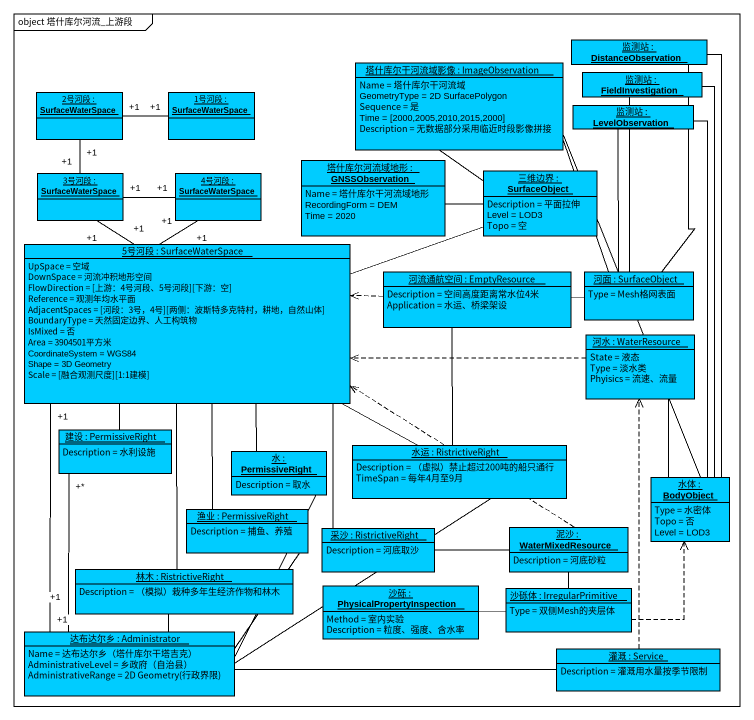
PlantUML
@startuml
mainframe object 塔什库尔河流_上游段
hide circle
hide empty members
object "塔什库尔干河流域影像 : ImageObservation" as 塔什库尔干河流域影像 #00CCFF {
  Name = 塔什库尔干河流域
  GeometryType = 2D SurfacePolygon
  Sequence = 是
  Time = [2000,2005,2010,2015,2000]
  Description = 无数据部分采用临近时段影像拼接
}
object "监测站 : DistanceObservation" as 监测站 #00CCFF
object "监测站 : FieldInvestigation" as 监测站_2 #00CCFF
object "2号河段 : SurfaceWaterSpace" as o2号河段 #00CCFF
object "1号河段 : SurfaceWaterSpace" as o1号河段 #00CCFF
object "监测站 : LevelObservation" as 监测站_3 #00CCFF
object "3号河段 : SurfaceWaterSpace" as o3号河段 #00CCFF
object "4号河段 : SurfaceWaterSpace" as o4号河段 #00CCFF
object "塔什库尔河流域地形 : GNSSObservation" as 塔什库尔河流域地形 #00CCFF {
  Name = 塔什库尔干河流域地形
  RecordingForm = DEM
  Time = 2020
}
object "三维边界 : SurfaceObject" as 三维边界 #00CCFF {
  Description = 平面拉伸
  Level = LOD3
  Topo = 空
}
object "5号河段 : SurfaceWaterSpace" as o5号河段 #00CCFF {
  UpSpace = 空域
  DownSpace = 河流冲积地形空间
  FlowDirection = [上游：4号河段、5号河段][下游：空]
  Reference = 观测年均水平面
  AdjacentSpaces = [河段：3号，4号][两侧：波斯特多克特村，耕地，自然山体]
  BoundaryType = 天然固定边界、人工构筑物
  IsMixed = 否
  Area = 3904501平方米
  CoordinateSystem = WGS84
  Shape = 3D Geometry
  Scale = [融合观测尺度][1:1建模]
}
object "河流通航空间 : EmptyResource" as 河流通航空间 #00CCFF {
  Description = 空间高度距离常水位4米
  Application = 水运、桥梁架设
}
object "河面 : SurfaceObject" as 河面 #00CCFF {
  Type = Mesh格网表面
}
object "河水 : WaterResource" as 河水 #00CCFF {
  State = 液态
  Type = 淡水类
  Phyisics = 流速、流量
}
object "建设 : PermissiveRight" as 建设 #00CCFF {
  Description = 水利设施
}
object "水 : PermissiveRight" as 水 #00CCFF {
  Description = 取水
}
object "水运 : RistrictiveRight" as 水运 #00CCFF {
  Description = （虚拟）禁止超过200吨的船只通行
  TimeSpan = 每年4月至9月
}
object "水体 : BodyObject" as 水体 #00CCFF {
  Type = 水密体
  Topo = 否
  Level = LOD3
}
object "渔业 : PermissiveRight" as 渔业 #00CCFF {
  Description = 捕鱼、养殖
}
object "采沙 : RistrictiveRight" as 采沙 #00CCFF {
  Description = 河底取沙
}
object "泥沙 : WaterMixedResource" as 泥沙 #00CCFF {
  Description = 河底砂粒
}
object "林木 : RistrictiveRight" as 林木 #00CCFF {
  Description = （模拟）栽种多年生经济作物和林木
}
object "沙砾 : PhysicalPropertyInspection" as 沙砾 #00CCFF {
  Method = 室内实验
  Description = 粒度、强度、含水率
}
object "沙砾体 : IrregularPrimitive" as 沙砾体 #00CCFF {
  Type = 双侧Mesh的夹层体
}
object "达布达尔乡 : Administrator" as 达布达尔乡 #00CCFF {
  Name = 达布达尔乡（塔什库尔干塔吉克）
  AdministrativeLevel = 乡政府（自治县）
  AdministrativeRange = 2D Geometry(行政界限)
}
object "灌溉 : Service" as 灌溉 #00CCFF {
  Description = 灌溉用水量按季节限制
}
塔什库尔干河流域影像 -- 三维边界
塔什库尔干河流域影像 -- 河面
塔什库尔干河流域影像 -- 水体
监测站 -- 河面
监测站 -- 水体
监测站_2 -- 河面
监测站_2 -- 水体
o2号河段 "+1" -- "+1" o3号河段
o1号河段 "+1" -left- "+1" o2号河段
监测站_3 -- 河面
监测站_3 -- 水体
o3号河段 "+1" -right- "+1" o4号河段
o3号河段 "+1" -- "+1" o5号河段
o4号河段 "+1" -- "+1" o5号河段
塔什库尔河流域地形 -right- 三维边界
三维边界 -left- o5号河段
河流通航空间 .left.> o5号河段
河面 -left- 河流通航空间
河水 .left.> o5号河段
建设 -up- o5号河段
建设 "+*" -- "+1" 达布达尔乡
水 -up- o5号河段
水 -- 达布达尔乡
水运 -left- o5号河段
水运 -up- 河流通航空间
水运 -left- 达布达尔乡
水体 -up- 河水
渔业 -up- o5号河段
渔业 -- 达布达尔乡
采沙 -up- o5号河段
采沙 -right- 泥沙
泥沙 .left.> o5号河段
林木 -up- o5号河段
林木 -- 达布达尔乡
沙砾体 .up.> 水体
沙砾体 -up- 泥沙
沙砾体 -left- 沙砾
达布达尔乡 "+1" -up- "+1" o5号河段
灌溉 .up.> 河水
灌溉 -left- 达布达尔乡
@enduml
